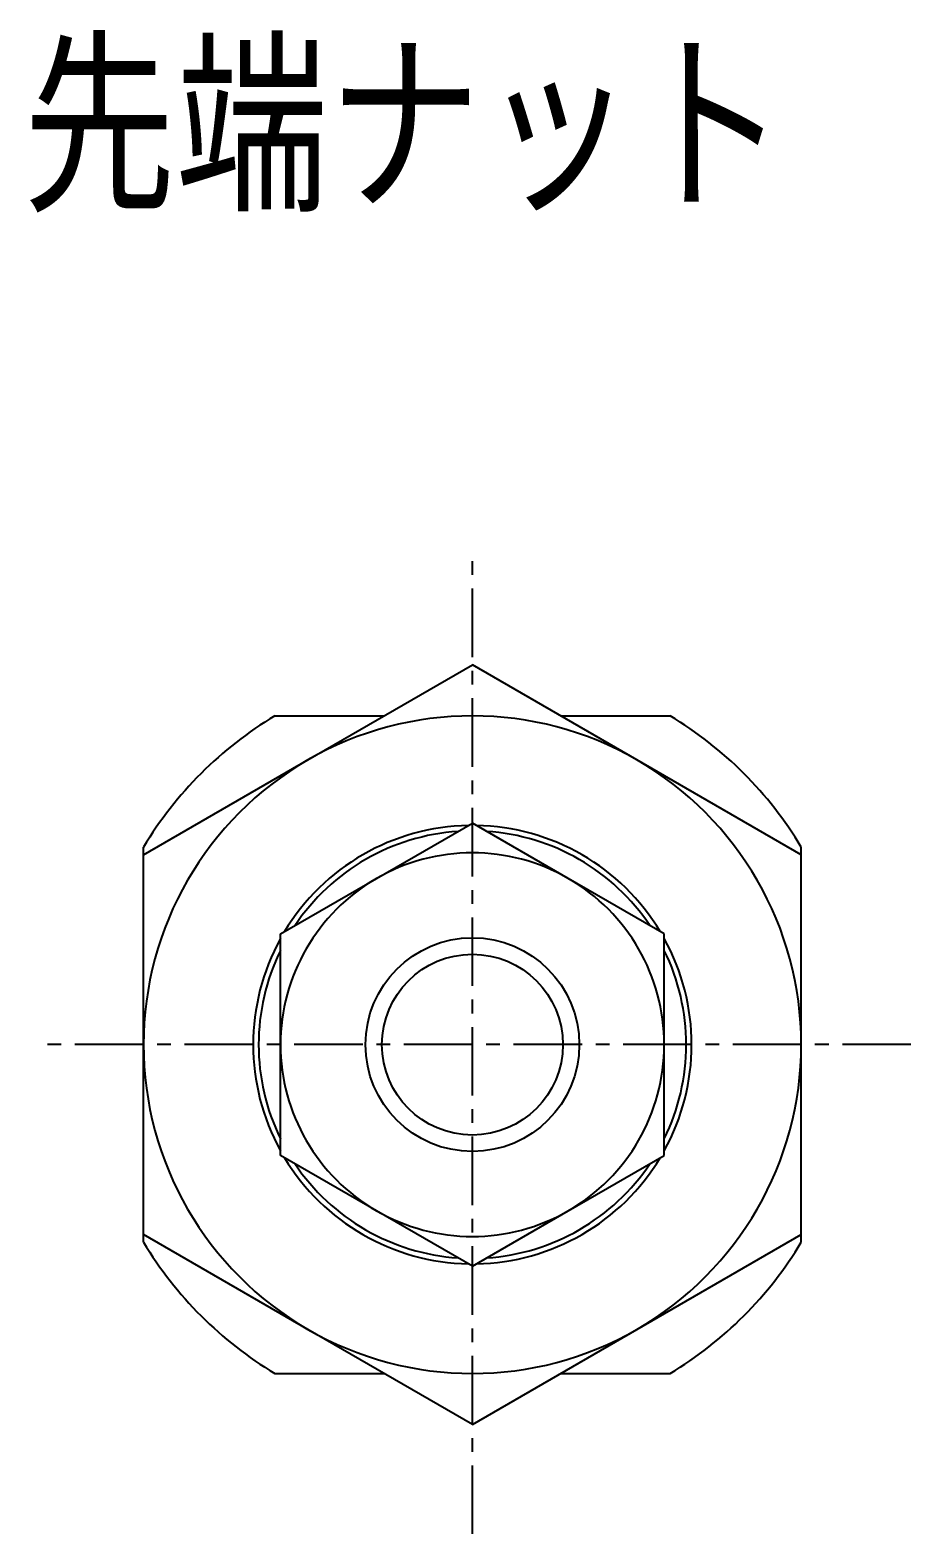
# Model space of a CAD drawing. Extents: x 69 to 225, y 65 to 130.
# Drawn here: x 71.09 to 87.16, y 102.68 to 130.12 of the extents above; entities that cross this region are included whole.
import ezdxf

# ---------------------------------------------------------------- set-up
doc = ezdxf.new("R2010")
doc.units = 0
doc.linetypes.add('CENTER', pattern=[2, 1.25, -0.25, 0.25, -0.25])
doc.layers.get('0').update_dxf_attribs({"linetype": 'CONTINUOUS'})
doc.layers.add('CENTER', color=1, linetype='CENTER')
doc.styles.get("Standard").update_dxf_attribs({"font": 'txt.shx', "bigfont": 'extfont.shx'})

# ---------------------------------------------------------------- blocks, each defined once
blk = doc.blocks.new('*U1')
at = {"color": 7, "linetype": 'CONTINUOUS', "width": 0.844085}
blk.add_text('先端ナット', height=3, dxfattribs=at).set_placement((70.962, 126.811))

msp = doc.modelspace()

# ---------------------------------------------------------------- linework, layer by layer
at = {"color": 7, "linetype": 'CONTINUOUS'}
for p, q in [((76.162, 116.805), (79.162, 118.537)), ((82.162, 116.805), (79.162, 118.537)), ((75.556, 117.609), (77.554, 117.609)), ((75.556, 117.609), (77.554, 117.609)), ((80.769, 117.609), (82.767, 117.609)), ((80.769, 117.609), (82.767, 117.609)), ((73.162, 115.073), (76.162, 116.805)), ((85.162, 115.073), (82.162, 116.805)), ((77.412, 114.64), (79.162, 115.65)), ((77.412, 114.64), (79.162, 115.65)), ((80.912, 114.64), (79.162, 115.65)), ((80.912, 114.64), (79.162, 115.65)), ((73.162, 108.003), (73.162, 115.214)), ((73.162, 108.003), (73.162, 115.214)), ((73.162, 111.609), (73.162, 115.073)), ((85.162, 108.003), (85.162, 115.214)), ((85.162, 108.003), (85.162, 115.214)), ((85.162, 111.609), (85.162, 115.073)), ((75.662, 113.629), (77.412, 114.64)), ((75.662, 113.629), (77.412, 114.64)), ((82.662, 113.629), (80.912, 114.64)), ((82.662, 113.629), (80.912, 114.64)), ((75.662, 111.609), (75.662, 113.629)), ((75.662, 111.609), (75.662, 113.629)), ((82.662, 111.609), (82.662, 113.629)), ((82.662, 111.609), (82.662, 113.629)), ((73.162, 108.144), (73.162, 111.609)), ((75.662, 109.588), (75.662, 111.609)), ((75.662, 109.588), (75.662, 111.609)), ((82.662, 109.588), (82.662, 111.609)), ((82.662, 109.588), (82.662, 111.609)), ((85.162, 108.144), (85.162, 111.609)), ((77.412, 108.577), (75.662, 109.588)), ((77.412, 108.577), (75.662, 109.588)), ((80.912, 108.577), (82.662, 109.588)), ((80.912, 108.577), (82.662, 109.588)), ((79.162, 107.567), (77.412, 108.577)), ((79.162, 107.567), (77.412, 108.577)), ((79.162, 107.567), (80.912, 108.577)), ((79.162, 107.567), (80.912, 108.577)), ((76.162, 106.412), (73.162, 108.144)), ((82.162, 106.412), (85.162, 108.144)), ((79.162, 104.68), (76.162, 106.412)), ((79.162, 104.68), (82.162, 106.412)), ((75.556, 105.609), (77.554, 105.609)), ((75.556, 105.609), (77.554, 105.609)), ((80.769, 105.609), (82.767, 105.609)), ((80.769, 105.609), (82.767, 105.609))]:
    msp.add_line(p, q, dxfattribs=at)
msp.add_circle((79.162, 111.609), 1.95, dxfattribs=at)
at = {"color": 3, "linetype": 'CONTINUOUS'}
msp.add_circle((79.162, 111.609), 1.65, dxfattribs=at)
at = {"color": 7, "linetype": 'CONTINUOUS'}
for radius, start, end in [(7, 121.0027, 148.9973), (6, 60, 120), (7, 31.0027, 58.9973), (6, 120, 180), (6, 0, 60), (4, 91.045, 148.955), (4, 31.045, 88.955), (3.9, 93.823, 146.177), (3.9, 33.823, 86.177), (3.5, 60, 120), (3.5, 120, 180), (3.5, 0, 60), (4, 151.045, 208.955), (4, 331.045, 28.955), (3.9, 153.823, 206.177), (3.9, 333.823, 26.177), (6, 180, 240), (3.5, 180, 240), (3.5, 300, 0), (6, 300, 0), (4, 211.045, 268.955), (4, 271.045, 328.955), (3.9, 213.823, 266.177), (3.9, 273.823, 326.177), (3.5, 240, 300), (7, 211.0027, 238.9973), (7, 301.0027, 328.9973), (6, 240, 300)]:
    msp.add_arc((79.162, 111.609), radius, start, end, dxfattribs=at)
at = {"layer": 'CENTER', "color": 1, "linetype": 'CENTER'}
for p, q in [((79.162, 102.68), (79.162, 120.537)), ((87.162, 111.609), (71.162, 111.609))]:
    msp.add_line(p, q, dxfattribs=at)

# ---------------------------------------------------------------- block references
at = {"color": 7, "linetype": 'CONTINUOUS'}
msp.add_blockref('*U1', (0, 0), dxfattribs=at)

doc.saveas('drawing.dxf')
